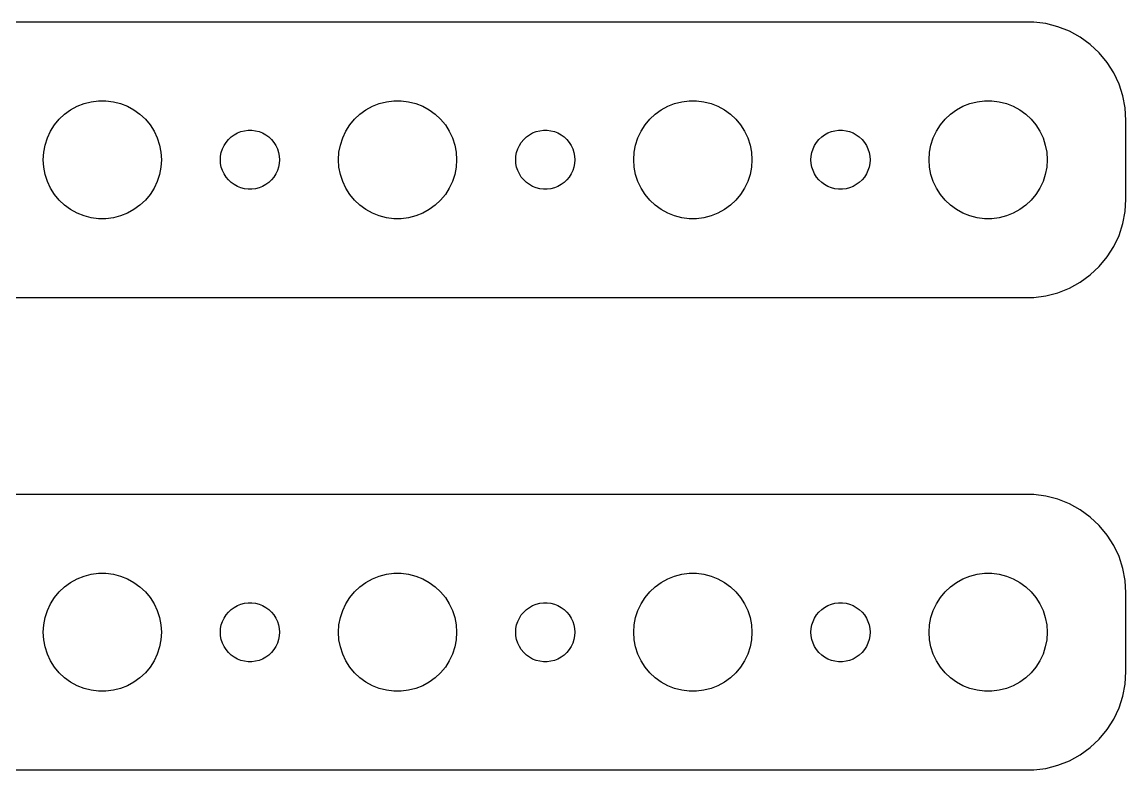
# Model space of a CAD drawing. Header units: metres. Extents: x -217 to 217, y 17 to 55.
# Drawn here: x 160.9 to 217, y 17 to 55 of the extents above; entities that cross this region are included whole.
import ezdxf

# ---------------------------------------------------------------- set-up
doc = ezdxf.new("R2010")
doc.units = ezdxf.units.M

msp = doc.modelspace()

# ---------------------------------------------------------------- linework, layer by layer
for p, q in [((212.314, 54.9901), (-212.314, 54.9901)), ((212.937, 54.9114), (212.314, 54.9901)), ((213.545, 54.7553), (212.937, 54.9114)), ((214.129, 54.5241), (213.545, 54.7553)), ((214.679, 54.2216), (214.129, 54.5241)), ((215.187, 53.8526), (214.679, 54.2216)), ((215.645, 53.4227), (215.187, 53.8526)), ((216.045, 52.9389), (215.645, 53.4227)), ((216.382, 52.4088), (216.045, 52.9389)), ((216.649, 51.8406), (216.382, 52.4088)), ((216.843, 51.2434), (216.649, 51.8406)), ((216.961, 50.6267), (216.843, 51.2434)), ((163.088, 50.3115), (163.393, 50.533)), ((163.393, 50.533), (163.723, 50.7145)), ((163.723, 50.7145), (164.073, 50.8532)), ((164.073, 50.8532), (164.438, 50.9469)), ((164.438, 50.9469), (164.812, 50.9941)), ((164.812, 50.9941), (165.188, 50.9941)), ((165.188, 50.9941), (165.562, 50.9469)), ((165.562, 50.9469), (165.927, 50.8532)), ((165.927, 50.8532), (166.277, 50.7145)), ((166.277, 50.7145), (166.607, 50.533)), ((166.607, 50.533), (166.912, 50.3115)), ((178.088, 50.3115), (178.393, 50.533)), ((178.393, 50.533), (178.723, 50.7145)), ((178.723, 50.7145), (179.073, 50.8532)), ((179.073, 50.8532), (179.438, 50.9469)), ((179.438, 50.9469), (179.812, 50.9941)), ((179.812, 50.9941), (180.188, 50.9941)), ((180.188, 50.9941), (180.562, 50.9469)), ((180.562, 50.9469), (180.927, 50.8532)), ((180.927, 50.8532), (181.277, 50.7145)), ((181.277, 50.7145), (181.607, 50.533)), ((181.607, 50.533), (181.912, 50.3115)), ((193.088, 50.3115), (193.393, 50.533)), ((193.393, 50.533), (193.723, 50.7145)), ((193.723, 50.7145), (194.073, 50.8532)), ((194.073, 50.8532), (194.438, 50.9469)), ((194.438, 50.9469), (194.812, 50.9941)), ((194.812, 50.9941), (195.188, 50.9941)), ((195.188, 50.9941), (195.562, 50.9469)), ((195.562, 50.9469), (195.927, 50.8532)), ((195.927, 50.8532), (196.277, 50.7145)), ((196.277, 50.7145), (196.607, 50.533)), ((196.607, 50.533), (196.912, 50.3115)), ((208.088, 50.3115), (208.393, 50.533)), ((208.393, 50.533), (208.723, 50.7145)), ((208.723, 50.7145), (209.073, 50.8532)), ((209.073, 50.8532), (209.438, 50.9469)), ((209.438, 50.9469), (209.812, 50.9941)), ((209.812, 50.9941), (210.188, 50.9941)), ((210.188, 50.9941), (210.562, 50.9469)), ((210.562, 50.9469), (210.927, 50.8532)), ((210.927, 50.8532), (211.277, 50.7145)), ((211.277, 50.7145), (211.607, 50.533)), ((211.607, 50.533), (211.912, 50.3115)), ((217, 50), (216.961, 50.6267)), ((162.573, 49.7634), (162.813, 50.0536)), ((162.813, 50.0536), (163.088, 50.3115)), ((166.912, 50.3115), (167.187, 50.0536)), ((167.187, 50.0536), (167.427, 49.7634)), ((177.573, 49.7634), (177.813, 50.0536)), ((177.813, 50.0536), (178.088, 50.3115)), ((181.912, 50.3115), (182.187, 50.0536)), ((182.187, 50.0536), (182.427, 49.7634)), ((192.573, 49.7634), (192.813, 50.0536)), ((192.813, 50.0536), (193.088, 50.3115)), ((196.912, 50.3115), (197.187, 50.0536)), ((197.187, 50.0536), (197.427, 49.7634)), ((207.573, 49.7634), (207.813, 50.0536)), ((207.813, 50.0536), (208.088, 50.3115)), ((211.912, 50.3115), (212.187, 50.0536)), ((212.187, 50.0536), (212.427, 49.7634)), ((217, 46), (217, 50)), ((162.211, 49.1044), (162.371, 49.4453)), ((162.371, 49.4453), (162.573, 49.7634)), ((167.427, 49.7634), (167.629, 49.4453)), ((167.629, 49.4453), (167.789, 49.1044)), ((171.696, 49.2665), (171.861, 49.3572)), ((171.861, 49.3572), (172.036, 49.4266)), ((172.036, 49.4266), (172.219, 49.4734)), ((172.219, 49.4734), (172.406, 49.497)), ((172.406, 49.497), (172.594, 49.497)), ((172.594, 49.497), (172.781, 49.4734)), ((172.781, 49.4734), (172.964, 49.4266)), ((172.964, 49.4266), (173.139, 49.3572)), ((173.139, 49.3572), (173.304, 49.2665)), ((177.211, 49.1044), (177.371, 49.4453)), ((177.371, 49.4453), (177.573, 49.7634)), ((182.427, 49.7634), (182.629, 49.4453)), ((182.629, 49.4453), (182.789, 49.1044)), ((186.696, 49.2665), (186.861, 49.3572)), ((186.861, 49.3572), (187.036, 49.4266)), ((187.036, 49.4266), (187.219, 49.4734)), ((187.219, 49.4734), (187.406, 49.497)), ((187.406, 49.497), (187.594, 49.497)), ((187.594, 49.497), (187.781, 49.4734)), ((187.781, 49.4734), (187.964, 49.4266)), ((187.964, 49.4266), (188.139, 49.3572)), ((188.139, 49.3572), (188.304, 49.2665)), ((192.211, 49.1044), (192.371, 49.4453)), ((192.371, 49.4453), (192.573, 49.7634)), ((197.427, 49.7634), (197.629, 49.4453)), ((197.629, 49.4453), (197.789, 49.1044)), ((201.696, 49.2665), (201.861, 49.3572)), ((201.861, 49.3572), (202.036, 49.4266)), ((202.036, 49.4266), (202.219, 49.4734)), ((202.219, 49.4734), (202.406, 49.497)), ((202.406, 49.497), (202.594, 49.497)), ((202.594, 49.497), (202.781, 49.4734)), ((202.781, 49.4734), (202.964, 49.4266)), ((202.964, 49.4266), (203.139, 49.3572)), ((203.139, 49.3572), (203.304, 49.2665)), ((207.211, 49.1044), (207.371, 49.4453)), ((207.371, 49.4453), (207.573, 49.7634)), ((212.427, 49.7634), (212.629, 49.4453)), ((212.629, 49.4453), (212.789, 49.1044)), ((162.094, 48.7461), (162.211, 49.1044)), ((167.789, 49.1044), (167.906, 48.7461)), ((171.186, 48.7226), (171.286, 48.8817)), ((171.286, 48.8817), (171.407, 49.0268)), ((171.407, 49.0268), (171.544, 49.1558)), ((171.544, 49.1558), (171.696, 49.2665)), ((173.304, 49.2665), (173.456, 49.1558)), ((173.456, 49.1558), (173.593, 49.0268)), ((173.593, 49.0268), (173.714, 48.8817)), ((173.714, 48.8817), (173.814, 48.7226)), ((177.094, 48.7461), (177.211, 49.1044)), ((182.789, 49.1044), (182.906, 48.7461)), ((186.186, 48.7226), (186.286, 48.8817)), ((186.286, 48.8817), (186.407, 49.0268)), ((186.407, 49.0268), (186.544, 49.1558)), ((186.544, 49.1558), (186.696, 49.2665)), ((188.304, 49.2665), (188.456, 49.1558)), ((188.456, 49.1558), (188.593, 49.0268)), ((188.593, 49.0268), (188.714, 48.8817)), ((188.714, 48.8817), (188.814, 48.7226)), ((192.094, 48.7461), (192.211, 49.1044)), ((197.789, 49.1044), (197.906, 48.7461)), ((201.186, 48.7226), (201.286, 48.8817)), ((201.286, 48.8817), (201.407, 49.0268)), ((201.407, 49.0268), (201.544, 49.1558)), ((201.544, 49.1558), (201.696, 49.2665)), ((203.304, 49.2665), (203.456, 49.1558)), ((203.456, 49.1558), (203.593, 49.0268)), ((203.593, 49.0268), (203.714, 48.8817)), ((203.714, 48.8817), (203.814, 48.7226)), ((207.094, 48.7461), (207.211, 49.1044)), ((212.789, 49.1044), (212.906, 48.7461)), ((162, 48), (162.024, 48.376)), ((162.024, 48.376), (162.094, 48.7461)), ((167.906, 48.7461), (167.976, 48.376)), ((167.976, 48.376), (168, 48)), ((171.012, 48.188), (171.047, 48.373)), ((171.047, 48.373), (171.105, 48.5522)), ((171.105, 48.5522), (171.186, 48.7226)), ((173.814, 48.7226), (173.895, 48.5522)), ((173.895, 48.5522), (173.953, 48.373)), ((173.953, 48.373), (173.988, 48.188)), ((177, 48), (177.024, 48.376)), ((177.024, 48.376), (177.094, 48.7461)), ((182.906, 48.7461), (182.976, 48.376)), ((182.976, 48.376), (183, 48)), ((186.012, 48.188), (186.047, 48.373)), ((186.047, 48.373), (186.105, 48.5522)), ((186.105, 48.5522), (186.186, 48.7226)), ((188.814, 48.7226), (188.895, 48.5522)), ((188.895, 48.5522), (188.953, 48.373)), ((188.953, 48.373), (188.988, 48.188)), ((192, 48), (192.024, 48.376)), ((192.024, 48.376), (192.094, 48.7461)), ((197.906, 48.7461), (197.976, 48.376)), ((197.976, 48.376), (198, 48)), ((201.012, 48.188), (201.047, 48.373)), ((201.047, 48.373), (201.105, 48.5522)), ((201.105, 48.5522), (201.186, 48.7226)), ((203.814, 48.7226), (203.895, 48.5522)), ((203.895, 48.5522), (203.953, 48.373)), ((203.953, 48.373), (203.988, 48.188)), ((207, 48), (207.024, 48.376)), ((207.024, 48.376), (207.094, 48.7461)), ((212.906, 48.7461), (212.976, 48.376)), ((212.976, 48.376), (213, 48)), ((162.024, 47.624), (162, 48)), ((168, 48), (167.976, 47.624)), ((171, 48), (171.012, 48.188)), ((171.012, 47.812), (171, 48)), ((171.047, 47.627), (171.012, 47.812)), ((173.988, 47.812), (173.953, 47.627)), ((173.988, 48.188), (174, 48)), ((174, 48), (173.988, 47.812)), ((177.024, 47.624), (177, 48)), ((183, 48), (182.976, 47.624)), ((186, 48), (186.012, 48.188)), ((186.012, 47.812), (186, 48)), ((186.047, 47.627), (186.012, 47.812)), ((188.988, 47.812), (188.953, 47.627)), ((188.988, 48.188), (189, 48)), ((189, 48), (188.988, 47.812)), ((192.024, 47.624), (192, 48)), ((198, 48), (197.976, 47.624)), ((201, 48), (201.012, 48.188)), ((201.012, 47.812), (201, 48)), ((201.047, 47.627), (201.012, 47.812)), ((203.988, 47.812), (203.953, 47.627)), ((203.988, 48.188), (204, 48)), ((204, 48), (203.988, 47.812)), ((207.024, 47.624), (207, 48)), ((213, 48), (212.976, 47.624)), ((162.094, 47.2539), (162.024, 47.624)), ((162.211, 46.8956), (162.094, 47.2539)), ((167.906, 47.2539), (167.789, 46.8956)), ((167.976, 47.624), (167.906, 47.2539)), ((171.105, 47.4478), (171.047, 47.627)), ((171.186, 47.2774), (171.105, 47.4478)), ((171.286, 47.1183), (171.186, 47.2774)), ((171.407, 46.9732), (171.286, 47.1183)), ((173.714, 47.1183), (173.593, 46.9732)), ((173.814, 47.2774), (173.714, 47.1183)), ((173.895, 47.4478), (173.814, 47.2774)), ((173.953, 47.627), (173.895, 47.4478)), ((177.094, 47.2539), (177.024, 47.624)), ((177.211, 46.8956), (177.094, 47.2539)), ((182.906, 47.2539), (182.789, 46.8956)), ((182.976, 47.624), (182.906, 47.2539)), ((186.105, 47.4478), (186.047, 47.627)), ((186.186, 47.2774), (186.105, 47.4478)), ((186.286, 47.1183), (186.186, 47.2774)), ((186.407, 46.9732), (186.286, 47.1183)), ((188.714, 47.1183), (188.593, 46.9732)), ((188.814, 47.2774), (188.714, 47.1183)), ((188.895, 47.4478), (188.814, 47.2774)), ((188.953, 47.627), (188.895, 47.4478)), ((192.094, 47.2539), (192.024, 47.624)), ((192.211, 46.8956), (192.094, 47.2539)), ((197.906, 47.2539), (197.789, 46.8956)), ((197.976, 47.624), (197.906, 47.2539)), ((201.105, 47.4478), (201.047, 47.627)), ((201.186, 47.2774), (201.105, 47.4478)), ((201.286, 47.1183), (201.186, 47.2774)), ((201.407, 46.9732), (201.286, 47.1183)), ((203.714, 47.1183), (203.593, 46.9732)), ((203.814, 47.2774), (203.714, 47.1183)), ((203.895, 47.4478), (203.814, 47.2774)), ((203.953, 47.627), (203.895, 47.4478)), ((207.094, 47.2539), (207.024, 47.624)), ((207.211, 46.8956), (207.094, 47.2539)), ((212.906, 47.2539), (212.789, 46.8956)), ((212.976, 47.624), (212.906, 47.2539)), ((162.371, 46.5547), (162.211, 46.8956)), ((162.573, 46.2366), (162.371, 46.5547)), ((167.629, 46.5547), (167.427, 46.2366)), ((167.789, 46.8956), (167.629, 46.5547)), ((171.544, 46.8442), (171.407, 46.9732)), ((171.696, 46.7335), (171.544, 46.8442)), ((171.861, 46.6428), (171.696, 46.7335)), ((172.036, 46.5734), (171.861, 46.6428)), ((172.219, 46.5266), (172.036, 46.5734)), ((172.964, 46.5734), (172.781, 46.5266)), ((173.139, 46.6428), (172.964, 46.5734)), ((173.304, 46.7335), (173.139, 46.6428)), ((173.456, 46.8442), (173.304, 46.7335)), ((173.593, 46.9732), (173.456, 46.8442)), ((177.371, 46.5547), (177.211, 46.8956)), ((177.573, 46.2366), (177.371, 46.5547)), ((182.629, 46.5547), (182.427, 46.2366)), ((182.789, 46.8956), (182.629, 46.5547)), ((186.544, 46.8442), (186.407, 46.9732)), ((186.696, 46.7335), (186.544, 46.8442)), ((186.861, 46.6428), (186.696, 46.7335)), ((187.036, 46.5734), (186.861, 46.6428)), ((187.219, 46.5266), (187.036, 46.5734)), ((187.964, 46.5734), (187.781, 46.5266)), ((188.139, 46.6428), (187.964, 46.5734)), ((188.304, 46.7335), (188.139, 46.6428)), ((188.456, 46.8442), (188.304, 46.7335)), ((188.593, 46.9732), (188.456, 46.8442)), ((192.371, 46.5547), (192.211, 46.8956)), ((192.573, 46.2366), (192.371, 46.5547)), ((197.629, 46.5547), (197.427, 46.2366)), ((197.789, 46.8956), (197.629, 46.5547)), ((201.544, 46.8442), (201.407, 46.9732)), ((201.696, 46.7335), (201.544, 46.8442)), ((201.861, 46.6428), (201.696, 46.7335)), ((202.036, 46.5734), (201.861, 46.6428)), ((202.219, 46.5266), (202.036, 46.5734)), ((202.964, 46.5734), (202.781, 46.5266)), ((203.139, 46.6428), (202.964, 46.5734)), ((203.304, 46.7335), (203.139, 46.6428)), ((203.456, 46.8442), (203.304, 46.7335)), ((203.593, 46.9732), (203.456, 46.8442)), ((207.371, 46.5547), (207.211, 46.8956)), ((207.573, 46.2366), (207.371, 46.5547)), ((212.629, 46.5547), (212.427, 46.2366)), ((212.789, 46.8956), (212.629, 46.5547)), ((162.813, 45.9464), (162.573, 46.2366)), ((167.427, 46.2366), (167.187, 45.9464)), ((172.406, 46.503), (172.219, 46.5266)), ((172.594, 46.503), (172.406, 46.503)), ((172.781, 46.5266), (172.594, 46.503)), ((177.813, 45.9464), (177.573, 46.2366)), ((182.427, 46.2366), (182.187, 45.9464)), ((187.406, 46.503), (187.219, 46.5266)), ((187.594, 46.503), (187.406, 46.503)), ((187.781, 46.5266), (187.594, 46.503)), ((192.813, 45.9464), (192.573, 46.2366)), ((197.427, 46.2366), (197.187, 45.9464)), ((202.406, 46.503), (202.219, 46.5266)), ((202.594, 46.503), (202.406, 46.503)), ((202.781, 46.5266), (202.594, 46.503)), ((207.813, 45.9464), (207.573, 46.2366)), ((212.427, 46.2366), (212.187, 45.9464)), ((216.961, 45.3733), (217, 46)), ((163.088, 45.6885), (162.813, 45.9464)), ((163.393, 45.467), (163.088, 45.6885)), ((163.723, 45.2855), (163.393, 45.467)), ((166.607, 45.467), (166.277, 45.2855)), ((166.912, 45.6885), (166.607, 45.467)), ((167.187, 45.9464), (166.912, 45.6885)), ((178.088, 45.6885), (177.813, 45.9464)), ((178.393, 45.467), (178.088, 45.6885)), ((178.723, 45.2855), (178.393, 45.467)), ((181.607, 45.467), (181.277, 45.2855)), ((181.912, 45.6885), (181.607, 45.467)), ((182.187, 45.9464), (181.912, 45.6885)), ((193.088, 45.6885), (192.813, 45.9464)), ((193.393, 45.467), (193.088, 45.6885)), ((193.723, 45.2855), (193.393, 45.467)), ((196.607, 45.467), (196.277, 45.2855)), ((196.912, 45.6885), (196.607, 45.467)), ((197.187, 45.9464), (196.912, 45.6885)), ((208.088, 45.6885), (207.813, 45.9464)), ((208.393, 45.467), (208.088, 45.6885)), ((208.723, 45.2855), (208.393, 45.467)), ((211.607, 45.467), (211.277, 45.2855)), ((211.912, 45.6885), (211.607, 45.467)), ((212.187, 45.9464), (211.912, 45.6885)), ((164.073, 45.1468), (163.723, 45.2855)), ((164.438, 45.0531), (164.073, 45.1468)), ((164.812, 45.0059), (164.438, 45.0531)), ((165.188, 45.0059), (164.812, 45.0059)), ((165.562, 45.0531), (165.188, 45.0059)), ((165.927, 45.1468), (165.562, 45.0531)), ((166.277, 45.2855), (165.927, 45.1468)), ((179.073, 45.1468), (178.723, 45.2855)), ((179.438, 45.0531), (179.073, 45.1468)), ((179.812, 45.0059), (179.438, 45.0531)), ((180.188, 45.0059), (179.812, 45.0059)), ((180.562, 45.0531), (180.188, 45.0059)), ((180.927, 45.1468), (180.562, 45.0531)), ((181.277, 45.2855), (180.927, 45.1468)), ((194.073, 45.1468), (193.723, 45.2855)), ((194.438, 45.0531), (194.073, 45.1468)), ((194.812, 45.0059), (194.438, 45.0531)), ((195.188, 45.0059), (194.812, 45.0059)), ((195.562, 45.0531), (195.188, 45.0059)), ((195.927, 45.1468), (195.562, 45.0531)), ((196.277, 45.2855), (195.927, 45.1468)), ((209.073, 45.1468), (208.723, 45.2855)), ((209.438, 45.0531), (209.073, 45.1468)), ((209.812, 45.0059), (209.438, 45.0531)), ((210.188, 45.0059), (209.812, 45.0059)), ((210.562, 45.0531), (210.188, 45.0059)), ((210.927, 45.1468), (210.562, 45.0531)), ((211.277, 45.2855), (210.927, 45.1468)), ((216.843, 44.7566), (216.961, 45.3733)), ((216.649, 44.1594), (216.843, 44.7566)), ((216.382, 43.5912), (216.649, 44.1594)), ((216.045, 43.0611), (216.382, 43.5912)), ((215.645, 42.5773), (216.045, 43.0611)), ((214.679, 41.7784), (215.187, 42.1474)), ((215.187, 42.1474), (215.645, 42.5773)), ((214.129, 41.4759), (214.679, 41.7784)), ((-212.314, 41.0099), (212.314, 41.0099)), ((212.314, 41.0099), (212.937, 41.0886)), ((212.937, 41.0886), (213.545, 41.2447)), ((213.545, 41.2447), (214.129, 41.4759)), ((212.314, 30.9901), (-212.314, 30.9901)), ((212.937, 30.9114), (212.314, 30.9901)), ((213.545, 30.7553), (212.937, 30.9114)), ((214.129, 30.5241), (213.545, 30.7553)), ((214.679, 30.2216), (214.129, 30.5241)), ((215.187, 29.8526), (214.679, 30.2216)), ((215.645, 29.4227), (215.187, 29.8526)), ((216.045, 28.9389), (215.645, 29.4227)), ((216.382, 28.4088), (216.045, 28.9389)), ((216.649, 27.8406), (216.382, 28.4088)), ((216.843, 27.2434), (216.649, 27.8406)), ((164.073, 26.8532), (164.438, 26.9469)), ((164.438, 26.9469), (164.812, 26.9941)), ((164.812, 26.9941), (165.188, 26.9941)), ((165.188, 26.9941), (165.562, 26.9469)), ((165.562, 26.9469), (165.927, 26.8532)), ((179.073, 26.8532), (179.438, 26.9469)), ((179.438, 26.9469), (179.812, 26.9941)), ((179.812, 26.9941), (180.188, 26.9941)), ((180.188, 26.9941), (180.562, 26.9469)), ((180.562, 26.9469), (180.927, 26.8532)), ((194.073, 26.8532), (194.438, 26.9469)), ((194.438, 26.9469), (194.812, 26.9941)), ((194.812, 26.9941), (195.188, 26.9941)), ((195.188, 26.9941), (195.562, 26.9469)), ((195.562, 26.9469), (195.927, 26.8532)), ((209.073, 26.8532), (209.438, 26.9469)), ((209.438, 26.9469), (209.812, 26.9941)), ((209.812, 26.9941), (210.188, 26.9941)), ((210.188, 26.9941), (210.562, 26.9469)), ((210.562, 26.9469), (210.927, 26.8532)), ((216.961, 26.6267), (216.843, 27.2434)), ((163.088, 26.3115), (163.393, 26.533)), ((163.393, 26.533), (163.723, 26.7145)), ((163.723, 26.7145), (164.073, 26.8532)), ((165.927, 26.8532), (166.277, 26.7145)), ((166.277, 26.7145), (166.607, 26.533)), ((166.607, 26.533), (166.912, 26.3115)), ((178.088, 26.3115), (178.393, 26.533)), ((178.393, 26.533), (178.723, 26.7145)), ((178.723, 26.7145), (179.073, 26.8532)), ((180.927, 26.8532), (181.277, 26.7145)), ((181.277, 26.7145), (181.607, 26.533)), ((181.607, 26.533), (181.912, 26.3115)), ((193.088, 26.3115), (193.393, 26.533)), ((193.393, 26.533), (193.723, 26.7145)), ((193.723, 26.7145), (194.073, 26.8532)), ((195.927, 26.8532), (196.277, 26.7145)), ((196.277, 26.7145), (196.607, 26.533)), ((196.607, 26.533), (196.912, 26.3115)), ((208.088, 26.3115), (208.393, 26.533)), ((208.393, 26.533), (208.723, 26.7145)), ((208.723, 26.7145), (209.073, 26.8532)), ((210.927, 26.8532), (211.277, 26.7145)), ((211.277, 26.7145), (211.607, 26.533)), ((211.607, 26.533), (211.912, 26.3115)), ((217, 26), (216.961, 26.6267)), ((162.573, 25.7634), (162.813, 26.0536)), ((162.813, 26.0536), (163.088, 26.3115)), ((166.912, 26.3115), (167.187, 26.0536)), ((167.187, 26.0536), (167.427, 25.7634)), ((177.573, 25.7634), (177.813, 26.0536)), ((177.813, 26.0536), (178.088, 26.3115)), ((181.912, 26.3115), (182.187, 26.0536)), ((182.187, 26.0536), (182.427, 25.7634)), ((192.573, 25.7634), (192.813, 26.0536)), ((192.813, 26.0536), (193.088, 26.3115)), ((196.912, 26.3115), (197.187, 26.0536)), ((197.187, 26.0536), (197.427, 25.7634)), ((207.573, 25.7634), (207.813, 26.0536)), ((207.813, 26.0536), (208.088, 26.3115)), ((211.912, 26.3115), (212.187, 26.0536)), ((212.187, 26.0536), (212.427, 25.7634)), ((217, 22), (217, 26)), ((162.211, 25.1044), (162.371, 25.4453)), ((162.371, 25.4453), (162.573, 25.7634)), ((167.427, 25.7634), (167.629, 25.4453)), ((167.629, 25.4453), (167.789, 25.1044)), ((171.544, 25.1558), (171.696, 25.2665)), ((171.696, 25.2665), (171.861, 25.3572)), ((171.861, 25.3572), (172.036, 25.4266)), ((172.036, 25.4266), (172.219, 25.4734)), ((172.219, 25.4734), (172.406, 25.497)), ((172.406, 25.497), (172.594, 25.497)), ((172.594, 25.497), (172.781, 25.4734)), ((172.781, 25.4734), (172.964, 25.4266)), ((172.964, 25.4266), (173.139, 25.3572)), ((173.139, 25.3572), (173.304, 25.2665)), ((173.304, 25.2665), (173.456, 25.1558)), ((177.211, 25.1044), (177.371, 25.4453)), ((177.371, 25.4453), (177.573, 25.7634)), ((182.427, 25.7634), (182.629, 25.4453)), ((182.629, 25.4453), (182.789, 25.1044)), ((186.544, 25.1558), (186.696, 25.2665)), ((186.696, 25.2665), (186.861, 25.3572)), ((186.861, 25.3572), (187.036, 25.4266)), ((187.036, 25.4266), (187.219, 25.4734)), ((187.219, 25.4734), (187.406, 25.497)), ((187.406, 25.497), (187.594, 25.497)), ((187.594, 25.497), (187.781, 25.4734)), ((187.781, 25.4734), (187.964, 25.4266)), ((187.964, 25.4266), (188.139, 25.3572)), ((188.139, 25.3572), (188.304, 25.2665)), ((188.304, 25.2665), (188.456, 25.1558)), ((192.211, 25.1044), (192.371, 25.4453)), ((192.371, 25.4453), (192.573, 25.7634)), ((197.427, 25.7634), (197.629, 25.4453)), ((197.629, 25.4453), (197.789, 25.1044)), ((201.544, 25.1558), (201.696, 25.2665)), ((201.696, 25.2665), (201.861, 25.3572)), ((201.861, 25.3572), (202.036, 25.4266)), ((202.036, 25.4266), (202.219, 25.4734)), ((202.219, 25.4734), (202.406, 25.497)), ((202.406, 25.497), (202.594, 25.497)), ((202.594, 25.497), (202.781, 25.4734)), ((202.781, 25.4734), (202.964, 25.4266)), ((202.964, 25.4266), (203.139, 25.3572)), ((203.139, 25.3572), (203.304, 25.2665)), ((203.304, 25.2665), (203.456, 25.1558)), ((207.211, 25.1044), (207.371, 25.4453)), ((207.371, 25.4453), (207.573, 25.7634)), ((212.427, 25.7634), (212.629, 25.4453)), ((212.629, 25.4453), (212.789, 25.1044)), ((162.024, 24.376), (162.094, 24.7461)), ((162.094, 24.7461), (162.211, 25.1044)), ((167.789, 25.1044), (167.906, 24.7461)), ((167.906, 24.7461), (167.976, 24.376)), ((171.105, 24.5522), (171.186, 24.7226)), ((171.186, 24.7226), (171.286, 24.8817)), ((171.286, 24.8817), (171.407, 25.0268)), ((171.407, 25.0268), (171.544, 25.1558)), ((173.456, 25.1558), (173.593, 25.0268)), ((173.593, 25.0268), (173.714, 24.8817)), ((173.714, 24.8817), (173.814, 24.7226)), ((173.814, 24.7226), (173.895, 24.5522)), ((177.024, 24.376), (177.094, 24.7461)), ((177.094, 24.7461), (177.211, 25.1044)), ((182.789, 25.1044), (182.906, 24.7461)), ((182.906, 24.7461), (182.976, 24.376)), ((186.105, 24.5522), (186.186, 24.7226)), ((186.186, 24.7226), (186.286, 24.8817)), ((186.286, 24.8817), (186.407, 25.0268)), ((186.407, 25.0268), (186.544, 25.1558)), ((188.456, 25.1558), (188.593, 25.0268)), ((188.593, 25.0268), (188.714, 24.8817)), ((188.714, 24.8817), (188.814, 24.7226)), ((188.814, 24.7226), (188.895, 24.5522)), ((192.024, 24.376), (192.094, 24.7461)), ((192.094, 24.7461), (192.211, 25.1044)), ((197.789, 25.1044), (197.906, 24.7461)), ((197.906, 24.7461), (197.976, 24.376)), ((201.105, 24.5522), (201.186, 24.7226)), ((201.186, 24.7226), (201.286, 24.8817)), ((201.286, 24.8817), (201.407, 25.0268)), ((201.407, 25.0268), (201.544, 25.1558)), ((203.456, 25.1558), (203.593, 25.0268)), ((203.593, 25.0268), (203.714, 24.8817)), ((203.714, 24.8817), (203.814, 24.7226)), ((203.814, 24.7226), (203.895, 24.5522)), ((207.024, 24.376), (207.094, 24.7461)), ((207.094, 24.7461), (207.211, 25.1044)), ((212.789, 25.1044), (212.906, 24.7461)), ((212.906, 24.7461), (212.976, 24.376)), ((162, 24), (162.024, 24.376)), ((167.976, 24.376), (168, 24)), ((171, 24), (171.012, 24.188)), ((171.012, 24.188), (171.047, 24.373)), ((171.047, 24.373), (171.105, 24.5522)), ((173.895, 24.5522), (173.953, 24.373)), ((173.953, 24.373), (173.988, 24.188)), ((173.988, 24.188), (174, 24)), ((177, 24), (177.024, 24.376)), ((182.976, 24.376), (183, 24)), ((186, 24), (186.012, 24.188)), ((186.012, 24.188), (186.047, 24.373)), ((186.047, 24.373), (186.105, 24.5522)), ((188.895, 24.5522), (188.953, 24.373)), ((188.953, 24.373), (188.988, 24.188)), ((188.988, 24.188), (189, 24)), ((192, 24), (192.024, 24.376)), ((197.976, 24.376), (198, 24)), ((201, 24), (201.012, 24.188)), ((201.012, 24.188), (201.047, 24.373)), ((201.047, 24.373), (201.105, 24.5522)), ((203.895, 24.5522), (203.953, 24.373)), ((203.953, 24.373), (203.988, 24.188)), ((203.988, 24.188), (204, 24)), ((207, 24), (207.024, 24.376)), ((212.976, 24.376), (213, 24)), ((162.024, 23.624), (162, 24)), ((162.094, 23.2539), (162.024, 23.624)), ((167.976, 23.624), (167.906, 23.2539)), ((168, 24), (167.976, 23.624)), ((171.012, 23.812), (171, 24)), ((171.047, 23.627), (171.012, 23.812)), ((171.105, 23.4478), (171.047, 23.627)), ((173.953, 23.627), (173.895, 23.4478)), ((173.988, 23.812), (173.953, 23.627)), ((174, 24), (173.988, 23.812)), ((177.024, 23.624), (177, 24)), ((177.094, 23.2539), (177.024, 23.624)), ((182.976, 23.624), (182.906, 23.2539)), ((183, 24), (182.976, 23.624)), ((186.012, 23.812), (186, 24)), ((186.047, 23.627), (186.012, 23.812)), ((186.105, 23.4478), (186.047, 23.627)), ((188.953, 23.627), (188.895, 23.4478)), ((188.988, 23.812), (188.953, 23.627)), ((189, 24), (188.988, 23.812)), ((192.024, 23.624), (192, 24)), ((192.094, 23.2539), (192.024, 23.624)), ((197.976, 23.624), (197.906, 23.2539)), ((198, 24), (197.976, 23.624)), ((201.012, 23.812), (201, 24)), ((201.047, 23.627), (201.012, 23.812)), ((201.105, 23.4478), (201.047, 23.627)), ((203.953, 23.627), (203.895, 23.4478)), ((203.988, 23.812), (203.953, 23.627)), ((204, 24), (203.988, 23.812)), ((207.024, 23.624), (207, 24)), ((207.094, 23.2539), (207.024, 23.624)), ((212.976, 23.624), (212.906, 23.2539)), ((213, 24), (212.976, 23.624)), ((162.211, 22.8956), (162.094, 23.2539)), ((167.906, 23.2539), (167.789, 22.8956)), ((171.186, 23.2774), (171.105, 23.4478)), ((171.286, 23.1183), (171.186, 23.2774)), ((171.407, 22.9732), (171.286, 23.1183)), ((173.714, 23.1183), (173.593, 22.9732)), ((173.814, 23.2774), (173.714, 23.1183)), ((173.895, 23.4478), (173.814, 23.2774)), ((177.211, 22.8956), (177.094, 23.2539)), ((182.906, 23.2539), (182.789, 22.8956)), ((186.186, 23.2774), (186.105, 23.4478)), ((186.286, 23.1183), (186.186, 23.2774)), ((186.407, 22.9732), (186.286, 23.1183)), ((188.714, 23.1183), (188.593, 22.9732)), ((188.814, 23.2774), (188.714, 23.1183)), ((188.895, 23.4478), (188.814, 23.2774)), ((192.211, 22.8956), (192.094, 23.2539)), ((197.906, 23.2539), (197.789, 22.8956)), ((201.186, 23.2774), (201.105, 23.4478)), ((201.286, 23.1183), (201.186, 23.2774)), ((201.407, 22.9732), (201.286, 23.1183)), ((203.714, 23.1183), (203.593, 22.9732)), ((203.814, 23.2774), (203.714, 23.1183)), ((203.895, 23.4478), (203.814, 23.2774)), ((207.211, 22.8956), (207.094, 23.2539)), ((212.906, 23.2539), (212.789, 22.8956)), ((162.371, 22.5547), (162.211, 22.8956)), ((162.573, 22.2366), (162.371, 22.5547)), ((167.629, 22.5547), (167.427, 22.2366)), ((167.789, 22.8956), (167.629, 22.5547)), ((171.544, 22.8442), (171.407, 22.9732)), ((171.696, 22.7335), (171.544, 22.8442)), ((171.861, 22.6428), (171.696, 22.7335)), ((172.036, 22.5734), (171.861, 22.6428)), ((172.219, 22.5266), (172.036, 22.5734)), ((172.406, 22.503), (172.219, 22.5266)), ((172.594, 22.503), (172.406, 22.503)), ((172.781, 22.5266), (172.594, 22.503)), ((172.964, 22.5734), (172.781, 22.5266)), ((173.139, 22.6428), (172.964, 22.5734)), ((173.304, 22.7335), (173.139, 22.6428)), ((173.456, 22.8442), (173.304, 22.7335)), ((173.593, 22.9732), (173.456, 22.8442)), ((177.371, 22.5547), (177.211, 22.8956)), ((177.573, 22.2366), (177.371, 22.5547)), ((182.629, 22.5547), (182.427, 22.2366)), ((182.789, 22.8956), (182.629, 22.5547)), ((186.544, 22.8442), (186.407, 22.9732)), ((186.696, 22.7335), (186.544, 22.8442)), ((186.861, 22.6428), (186.696, 22.7335)), ((187.036, 22.5734), (186.861, 22.6428)), ((187.219, 22.5266), (187.036, 22.5734)), ((187.406, 22.503), (187.219, 22.5266)), ((187.594, 22.503), (187.406, 22.503)), ((187.781, 22.5266), (187.594, 22.503)), ((187.964, 22.5734), (187.781, 22.5266)), ((188.139, 22.6428), (187.964, 22.5734)), ((188.304, 22.7335), (188.139, 22.6428)), ((188.456, 22.8442), (188.304, 22.7335)), ((188.593, 22.9732), (188.456, 22.8442)), ((192.371, 22.5547), (192.211, 22.8956)), ((192.573, 22.2366), (192.371, 22.5547)), ((197.629, 22.5547), (197.427, 22.2366)), ((197.789, 22.8956), (197.629, 22.5547)), ((201.544, 22.8442), (201.407, 22.9732)), ((201.696, 22.7335), (201.544, 22.8442)), ((201.861, 22.6428), (201.696, 22.7335)), ((202.036, 22.5734), (201.861, 22.6428)), ((202.219, 22.5266), (202.036, 22.5734)), ((202.406, 22.503), (202.219, 22.5266)), ((202.594, 22.503), (202.406, 22.503)), ((202.781, 22.5266), (202.594, 22.503)), ((202.964, 22.5734), (202.781, 22.5266)), ((203.139, 22.6428), (202.964, 22.5734)), ((203.304, 22.7335), (203.139, 22.6428)), ((203.456, 22.8442), (203.304, 22.7335)), ((203.593, 22.9732), (203.456, 22.8442)), ((207.371, 22.5547), (207.211, 22.8956)), ((207.573, 22.2366), (207.371, 22.5547)), ((212.629, 22.5547), (212.427, 22.2366)), ((212.789, 22.8956), (212.629, 22.5547)), ((162.813, 21.9464), (162.573, 22.2366)), ((163.088, 21.6885), (162.813, 21.9464)), ((167.187, 21.9464), (166.912, 21.6885)), ((167.427, 22.2366), (167.187, 21.9464)), ((177.813, 21.9464), (177.573, 22.2366)), ((178.088, 21.6885), (177.813, 21.9464)), ((182.187, 21.9464), (181.912, 21.6885)), ((182.427, 22.2366), (182.187, 21.9464)), ((192.813, 21.9464), (192.573, 22.2366)), ((193.088, 21.6885), (192.813, 21.9464)), ((197.187, 21.9464), (196.912, 21.6885)), ((197.427, 22.2366), (197.187, 21.9464)), ((207.813, 21.9464), (207.573, 22.2366)), ((208.088, 21.6885), (207.813, 21.9464)), ((212.187, 21.9464), (211.912, 21.6885)), ((212.427, 22.2366), (212.187, 21.9464)), ((216.961, 21.3733), (217, 22)), ((163.393, 21.467), (163.088, 21.6885)), ((163.723, 21.2855), (163.393, 21.467)), ((166.607, 21.467), (166.277, 21.2855)), ((166.912, 21.6885), (166.607, 21.467)), ((178.393, 21.467), (178.088, 21.6885)), ((178.723, 21.2855), (178.393, 21.467)), ((181.607, 21.467), (181.277, 21.2855)), ((181.912, 21.6885), (181.607, 21.467)), ((193.393, 21.467), (193.088, 21.6885)), ((193.723, 21.2855), (193.393, 21.467)), ((196.607, 21.467), (196.277, 21.2855)), ((196.912, 21.6885), (196.607, 21.467)), ((208.393, 21.467), (208.088, 21.6885)), ((208.723, 21.2855), (208.393, 21.467)), ((211.607, 21.467), (211.277, 21.2855)), ((211.912, 21.6885), (211.607, 21.467)), ((216.843, 20.7566), (216.961, 21.3733)), ((164.073, 21.1468), (163.723, 21.2855)), ((164.438, 21.0531), (164.073, 21.1468)), ((164.812, 21.0059), (164.438, 21.0531)), ((165.188, 21.0059), (164.812, 21.0059)), ((165.562, 21.0531), (165.188, 21.0059)), ((165.927, 21.1468), (165.562, 21.0531)), ((166.277, 21.2855), (165.927, 21.1468)), ((179.073, 21.1468), (178.723, 21.2855)), ((179.438, 21.0531), (179.073, 21.1468)), ((179.812, 21.0059), (179.438, 21.0531)), ((180.188, 21.0059), (179.812, 21.0059)), ((180.562, 21.0531), (180.188, 21.0059)), ((180.927, 21.1468), (180.562, 21.0531)), ((181.277, 21.2855), (180.927, 21.1468)), ((194.073, 21.1468), (193.723, 21.2855)), ((194.438, 21.0531), (194.073, 21.1468)), ((194.812, 21.0059), (194.438, 21.0531)), ((195.188, 21.0059), (194.812, 21.0059)), ((195.562, 21.0531), (195.188, 21.0059)), ((195.927, 21.1468), (195.562, 21.0531)), ((196.277, 21.2855), (195.927, 21.1468)), ((209.073, 21.1468), (208.723, 21.2855)), ((209.438, 21.0531), (209.073, 21.1468)), ((209.812, 21.0059), (209.438, 21.0531)), ((210.188, 21.0059), (209.812, 21.0059)), ((210.562, 21.0531), (210.188, 21.0059)), ((210.927, 21.1468), (210.562, 21.0531)), ((211.277, 21.2855), (210.927, 21.1468)), ((216.649, 20.1594), (216.843, 20.7566)), ((216.382, 19.5912), (216.649, 20.1594)), ((216.045, 19.0611), (216.382, 19.5912)), ((215.187, 18.1474), (215.645, 18.5773)), ((215.645, 18.5773), (216.045, 19.0611)), ((214.679, 17.7784), (215.187, 18.1474)), ((213.545, 17.2447), (214.129, 17.4759)), ((214.129, 17.4759), (214.679, 17.7784)), ((-212.314, 17.0099), (212.314, 17.0099)), ((212.314, 17.0099), (212.937, 17.0886)), ((212.937, 17.0886), (213.545, 17.2447))]:
    msp.add_line(p, q)

doc.saveas('drawing.dxf')
